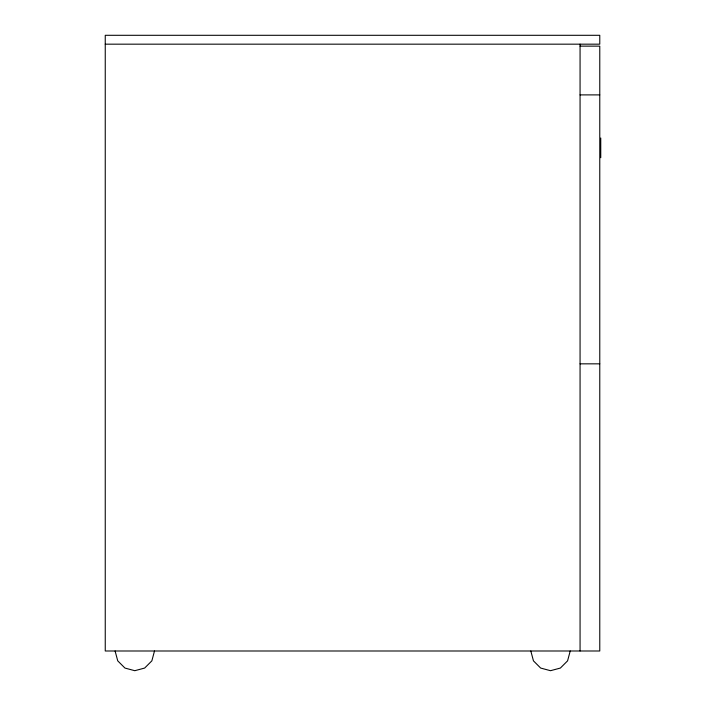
<?xml version="1.0" encoding="UTF-8"?>
<svg xmlns="http://www.w3.org/2000/svg" width="706" height="706" viewBox="0 0 706 706"><rect width="100%" height="100%" fill="white"/><g stroke="black" fill="none" stroke-linecap="round" stroke-linejoin="round"><path stroke-width="1.06" d="M154.499 650.994L151.861 660.851L144.651 668.061L134.793 670.7L124.944 668.061L117.734 660.851L115.096 650.994M570.219 650.994L567.58 660.851L560.37 668.061L550.512 670.7L540.664 668.061L533.454 660.851L530.815 650.994M105.247 44.169L599.773 44.169L599.773 35.3L105.247 35.3L105.247 650.994L599.773 650.994L599.773 46.137L580.067 46.137M580.067 94.895L599.773 94.895M580.067 363.837L599.773 363.837M600.753 138.005L600.753 157.712M580.067 44.169L580.067 650.994"/></g></svg>
